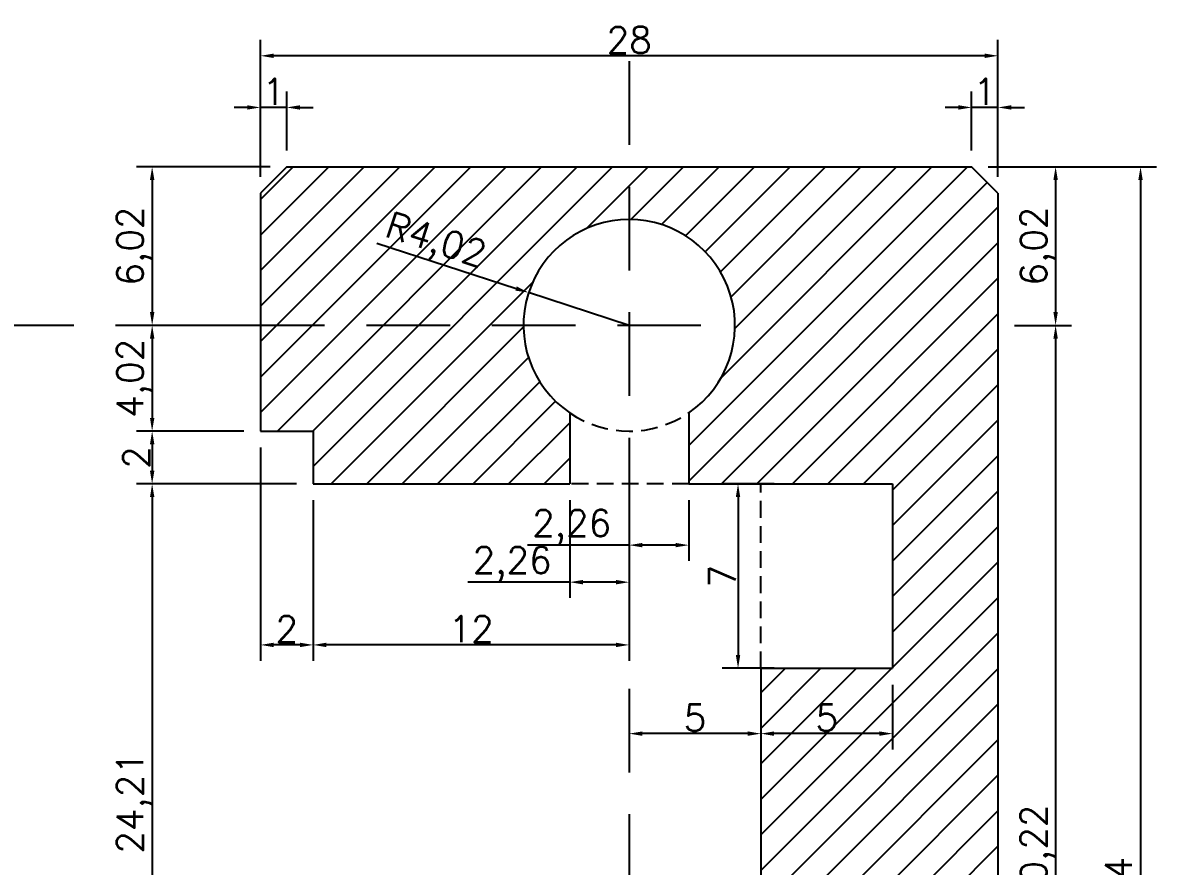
# Model space of a CAD drawing. Header units: millimetres. Extents: x 6817 to 15937, y -5221 to -164.
# Drawn here: x 9852.08 to 9895.12, y -315.24 to -283.23 of the extents above; entities that cross this region are included whole.
import ezdxf

# ---------------------------------------------------------------- set-up
doc = ezdxf.new("R2010")
doc.units = ezdxf.units.MM
doc.linetypes.add('HIDDEN', pattern=[9.525, 6.35, -3.175])
doc.layers.add('图层2', color=108, linetype='Continuous')
doc.styles.get("Standard").update_dxf_attribs({"font": 'txt', "bigfont": 'gbcbig.shx'})
doc.dimstyles.new('ISO-25', dxfattribs={"dimtxt": 1, "dimasz": 0.5, "dimexe": 0.6, "dimexo": 0.625, "dimgap": 0.1, "dimtad": 1, "dimtxsty": 'Standard', "dimcen": 2.5, "dimadec": 0, "dimazin": 0, "dimtfac": 1, "dimtmove": 0, "dimatfit": 3, "dimfxl": 0, "dimarcsym": 0})

# ---------------------------------------------------------------- blocks, each defined once
blk = doc.blocks.new('*D1249')
at = {"layer": 'Defpoints', "color": 0, "linetype": 'ByBlock', "transparency": 16777216}
for p in [(9871.289, -293.47), (9875.108, -294.712)]:
    blk.add_point(p, dxfattribs=at)
at = {"layer": '图层2', "color": 0, "linetype": 'ByBlock', "lineweight": -2, "transparency": 16777216}
for p, q in [((9865.526, -291.597), (9870.814, -293.316)), ((9875.108, -294.712), (9871.289, -293.47))]:
    blk.add_line(p, q, dxfattribs=at)
at = {"layer": '图层2', "color": 0, "linetype": 'ByBlock', "transparency": 16777216}
blk.add_solid([(9870.84, -293.236), (9870.788, -293.395), (9871.289, -293.47)], dxfattribs=at)
at = {"layer": '图层2', "color": 0, "linetype": 'ByBlock', "transparency": 16777216, "insert": (9867.734, -291.596), "char_height": 1, "attachment_point": 5, "rotation": 341.9899}
blk.add_mtext('R4,02', dxfattribs=at)
blk = doc.blocks.new('*D1251')
at = {"layer": 'Defpoints', "color": 0, "linetype": 'ByBlock', "transparency": 16777216}
for p in [(9888.108, -286.444), (9888.108, -288.697), (9889.108, -289.697)]:
    blk.add_point(p, dxfattribs=at)
at = {"layer": '图层2', "color": 0, "linetype": 'ByBlock', "lineweight": -2, "transparency": 16777216}
for p, q in [((9888.108, -288.072), (9888.108, -285.844)), ((9889.108, -289.072), (9889.108, -285.844)), ((9887.608, -286.444), (9887.108, -286.444)), ((9889.108, -286.444), (9888.108, -286.444)), ((9889.608, -286.444), (9890.108, -286.444))]:
    blk.add_line(p, q, dxfattribs=at)
at = {"layer": '图层2', "color": 0, "linetype": 'ByBlock', "transparency": 16777216}
for points in [[(9887.608, -286.361), (9887.608, -286.527), (9888.108, -286.444)], [(9889.608, -286.361), (9889.608, -286.527), (9889.108, -286.444)]]:
    blk.add_solid(points, dxfattribs=at)
at = {"layer": '图层2', "color": 0, "linetype": 'ByBlock', "transparency": 16777216, "insert": (9888.608, -285.844), "char_height": 1, "attachment_point": 5}
blk.add_mtext('1', dxfattribs=at)
blk = doc.blocks.new('*D1252')
at = {"layer": 'Defpoints', "color": 0, "linetype": 'ByBlock', "transparency": 16777216}
for p in [(9861.108, -286.444), (9862.108, -288.697), (9861.108, -289.697)]:
    blk.add_point(p, dxfattribs=at)
at = {"layer": '图层2', "color": 0, "linetype": 'ByBlock', "lineweight": -2, "transparency": 16777216}
for p, q in [((9861.108, -289.072), (9861.108, -285.844)), ((9862.108, -288.072), (9862.108, -285.844)), ((9860.608, -286.444), (9860.108, -286.444)), ((9862.108, -286.444), (9861.108, -286.444)), ((9862.608, -286.444), (9863.108, -286.444))]:
    blk.add_line(p, q, dxfattribs=at)
at = {"layer": '图层2', "color": 0, "linetype": 'ByBlock', "transparency": 16777216}
for points in [[(9860.608, -286.361), (9860.608, -286.527), (9861.108, -286.444)], [(9862.608, -286.361), (9862.608, -286.527), (9862.108, -286.444)]]:
    blk.add_solid(points, dxfattribs=at)
at = {"layer": '图层2', "color": 0, "linetype": 'ByBlock', "transparency": 16777216, "insert": (9861.608, -285.844), "char_height": 1, "attachment_point": 5}
blk.add_mtext('1', dxfattribs=at)
blk = doc.blocks.new('*D1253')
at = {"layer": 'Defpoints', "color": 0, "linetype": 'ByBlock', "transparency": 16777216}
for p in [(9861.108, -284.484), (9861.108, -289.697), (9889.108, -289.697)]:
    blk.add_point(p, dxfattribs=at)
at = {"layer": '图层2', "color": 0, "linetype": 'ByBlock', "lineweight": -2, "transparency": 16777216}
for p, q in [((9861.108, -289.072), (9861.108, -283.884)), ((9889.108, -289.072), (9889.108, -283.884)), ((9888.608, -284.484), (9861.608, -284.484))]:
    blk.add_line(p, q, dxfattribs=at)
at = {"layer": '图层2', "color": 0, "linetype": 'ByBlock', "transparency": 16777216}
for points in [[(9861.608, -284.401), (9861.608, -284.567), (9861.108, -284.484)], [(9888.608, -284.401), (9888.608, -284.567), (9889.108, -284.484)]]:
    blk.add_solid(points, dxfattribs=at)
at = {"layer": '图层2', "color": 0, "linetype": 'ByBlock', "transparency": 16777216, "insert": (9875.108, -283.884), "char_height": 1, "attachment_point": 5}
blk.add_mtext('28', dxfattribs=at)
blk = doc.blocks.new('*D754')
at = {"layer": 'Defpoints', "color": 0, "linetype": 'ByBlock', "transparency": 16777216}
for p in [(9888.108, -288.697), (9889.108, -344.936), (9894.519, -344.936)]:
    blk.add_point(p, dxfattribs=at)
at = {"layer": '图层2', "color": 0, "linetype": 'ByBlock', "lineweight": -2, "transparency": 16777216}
for p, q in [((9888.733, -288.697), (9895.119, -288.697)), ((9894.519, -289.197), (9894.519, -344.436)), ((9889.733, -344.936), (9895.119, -344.936))]:
    blk.add_line(p, q, dxfattribs=at)
at = {"layer": '图层2', "color": 0, "linetype": 'ByBlock', "transparency": 16777216}
for points in [[(9894.435, -289.197), (9894.602, -289.197), (9894.519, -288.697)], [(9894.435, -344.436), (9894.602, -344.436), (9894.519, -344.936)]]:
    blk.add_solid(points, dxfattribs=at)
at = {"layer": '图层2', "color": 0, "linetype": 'ByBlock', "transparency": 16777216, "insert": (9893.835, -316.817), "char_height": 1, "attachment_point": 5, "rotation": 90}
blk.add_mtext('56,24', dxfattribs=at)
blk = doc.blocks.new('*D1263')
at = {"layer": 'Defpoints', "color": 0, "linetype": 'ByBlock', "transparency": 16777216}
for p in [(9881.238, -300.727), (9879.239, -307.727), (9881.238, -307.727)]:
    blk.add_point(p, dxfattribs=at)
at = {"layer": '图层2', "color": 0, "linetype": 'ByBlock', "lineweight": -2, "transparency": 16777216}
for p, q in [((9880.613, -300.727), (9878.639, -300.727)), ((9879.239, -301.227), (9879.239, -307.227)), ((9880.613, -307.727), (9878.639, -307.727))]:
    blk.add_line(p, q, dxfattribs=at)
at = {"layer": '图层2', "color": 0, "linetype": 'ByBlock', "transparency": 16777216}
for points in [[(9879.156, -301.227), (9879.322, -301.227), (9879.239, -300.727)], [(9879.156, -307.227), (9879.322, -307.227), (9879.239, -307.727)]]:
    blk.add_solid(points, dxfattribs=at)
at = {"layer": '图层2', "color": 0, "linetype": 'ByBlock', "transparency": 16777216, "insert": (9878.639, -304.227), "char_height": 1, "attachment_point": 5, "rotation": 90}
blk.add_mtext('7', dxfattribs=at)
blk = doc.blocks.new('*D1264')
at = {"layer": 'Defpoints', "color": 0, "linetype": 'ByBlock', "transparency": 16777216}
for p in [(9880.108, -307.727), (9885.108, -307.727), (9880.108, -310.205)]:
    blk.add_point(p, dxfattribs=at)
at = {"layer": '图层2', "color": 0, "linetype": 'ByBlock', "lineweight": -2, "transparency": 16777216}
for p, q in [((9880.108, -308.352), (9880.108, -310.805)), ((9885.108, -308.352), (9885.108, -310.805)), ((9884.608, -310.205), (9880.608, -310.205))]:
    blk.add_line(p, q, dxfattribs=at)
at = {"layer": '图层2', "color": 0, "linetype": 'ByBlock', "transparency": 16777216}
for points in [[(9880.608, -310.121), (9880.608, -310.288), (9880.108, -310.205)], [(9884.608, -310.121), (9884.608, -310.288), (9885.108, -310.205)]]:
    blk.add_solid(points, dxfattribs=at)
at = {"layer": '图层2', "color": 0, "linetype": 'ByBlock', "transparency": 16777216, "insert": (9882.608, -309.605), "char_height": 1, "attachment_point": 5}
blk.add_mtext('5', dxfattribs=at)
blk = doc.blocks.new('*D1265')
at = {"layer": 'Defpoints', "color": 0, "linetype": 'ByBlock', "transparency": 16777216}
for p in [(9880.108, -307.727), (9875.108, -308.932), (9875.108, -310.205)]:
    blk.add_point(p, dxfattribs=at)
at = {"layer": '图层2', "color": 0, "linetype": 'ByBlock', "lineweight": -2, "transparency": 16777216}
for p, q in [((9880.108, -308.352), (9880.108, -310.805)), ((9875.108, -309.557), (9875.108, -310.805)), ((9879.608, -310.205), (9875.608, -310.205))]:
    blk.add_line(p, q, dxfattribs=at)
at = {"layer": '图层2', "color": 0, "linetype": 'ByBlock', "transparency": 16777216}
for points in [[(9875.608, -310.121), (9875.608, -310.288), (9875.108, -310.205)], [(9879.608, -310.121), (9879.608, -310.288), (9880.108, -310.205)]]:
    blk.add_solid(points, dxfattribs=at)
at = {"layer": '图层2', "color": 0, "linetype": 'ByBlock', "transparency": 16777216, "insert": (9877.608, -309.605), "char_height": 1, "attachment_point": 5}
blk.add_mtext('5', dxfattribs=at)
blk = doc.blocks.new('*D1266')
at = {"layer": 'Defpoints', "color": 0, "linetype": 'ByBlock', "transparency": 16777216}
for p in [(9875.108, -300.727), (9877.368, -300.727), (9875.108, -303.052)]:
    blk.add_point(p, dxfattribs=at)
at = {"layer": '图层2', "color": 0, "linetype": 'ByBlock', "lineweight": -2, "transparency": 16777216}
for p, q in [((9875.108, -301.352), (9875.108, -303.652)), ((9877.368, -301.352), (9877.368, -303.652)), ((9875.108, -303.052), (9871.241, -303.052)), ((9876.868, -303.052), (9875.608, -303.052))]:
    blk.add_line(p, q, dxfattribs=at)
at = {"layer": '图层2', "color": 0, "linetype": 'ByBlock', "transparency": 16777216}
for points in [[(9875.608, -302.969), (9875.608, -303.135), (9875.108, -303.052)], [(9876.868, -302.969), (9876.868, -303.135), (9877.368, -303.052)]]:
    blk.add_solid(points, dxfattribs=at)
at = {"layer": '图层2', "color": 0, "linetype": 'ByBlock', "transparency": 16777216, "insert": (9872.924, -302.369), "char_height": 1, "attachment_point": 5}
blk.add_mtext('2,26', dxfattribs=at)
blk = doc.blocks.new('*D1267')
at = {"layer": 'Defpoints', "color": 0, "linetype": 'ByBlock', "transparency": 16777216}
for p in [(9872.848, -300.727), (9875.108, -300.727), (9872.848, -304.458)]:
    blk.add_point(p, dxfattribs=at)
at = {"layer": '图层2', "color": 0, "linetype": 'ByBlock', "lineweight": -2, "transparency": 16777216}
for p, q in [((9872.848, -301.352), (9872.848, -305.058)), ((9875.108, -301.352), (9875.108, -305.058)), ((9872.848, -304.458), (9868.981, -304.458)), ((9874.608, -304.458), (9873.348, -304.458))]:
    blk.add_line(p, q, dxfattribs=at)
at = {"layer": '图层2', "color": 0, "linetype": 'ByBlock', "transparency": 16777216}
for points in [[(9873.348, -304.374), (9873.348, -304.541), (9872.848, -304.458)], [(9874.608, -304.374), (9874.608, -304.541), (9875.108, -304.458)]]:
    blk.add_solid(points, dxfattribs=at)
at = {"layer": '图层2', "color": 0, "linetype": 'ByBlock', "transparency": 16777216, "insert": (9870.664, -303.774), "char_height": 1, "attachment_point": 5}
blk.add_mtext('2,26', dxfattribs=at)
blk = doc.blocks.new('*D1268')
at = {"layer": 'Defpoints', "color": 0, "linetype": 'ByBlock', "transparency": 16777216}
for p in [(9862.108, -288.697), (9856.997, -294.712), (9861.108, -294.712)]:
    blk.add_point(p, dxfattribs=at)
at = {"layer": '图层2', "color": 0, "linetype": 'ByBlock', "lineweight": -2, "transparency": 16777216}
for p, q in [((9861.483, -288.697), (9856.397, -288.697)), ((9856.997, -289.197), (9856.997, -294.212)), ((9860.483, -294.712), (9856.397, -294.712))]:
    blk.add_line(p, q, dxfattribs=at)
at = {"layer": '图层2', "color": 0, "linetype": 'ByBlock', "transparency": 16777216}
for points in [[(9856.914, -289.197), (9857.081, -289.197), (9856.997, -288.697)], [(9856.914, -294.212), (9857.081, -294.212), (9856.997, -294.712)]]:
    blk.add_solid(points, dxfattribs=at)
at = {"layer": '图层2', "color": 0, "linetype": 'ByBlock', "transparency": 16777216, "insert": (9856.314, -291.704), "char_height": 1, "attachment_point": 5, "rotation": 90}
blk.add_mtext('6,02', dxfattribs=at)
blk = doc.blocks.new('*D1269')
at = {"layer": 'Defpoints', "color": 0, "linetype": 'ByBlock', "transparency": 16777216}
for p in [(9861.108, -294.712), (9856.997, -298.727), (9861.108, -298.727)]:
    blk.add_point(p, dxfattribs=at)
at = {"layer": '图层2', "color": 0, "linetype": 'ByBlock', "lineweight": -2, "transparency": 16777216}
for p, q in [((9860.483, -294.712), (9856.397, -294.712)), ((9856.997, -295.212), (9856.997, -298.227)), ((9860.483, -298.727), (9856.397, -298.727))]:
    blk.add_line(p, q, dxfattribs=at)
at = {"layer": '图层2', "color": 0, "linetype": 'ByBlock', "transparency": 16777216}
for points in [[(9856.914, -295.212), (9857.081, -295.212), (9856.997, -294.712)], [(9856.914, -298.227), (9857.081, -298.227), (9856.997, -298.727)]]:
    blk.add_solid(points, dxfattribs=at)
at = {"layer": '图层2', "color": 0, "linetype": 'ByBlock', "transparency": 16777216, "insert": (9856.314, -296.719), "char_height": 1, "attachment_point": 5, "rotation": 90}
blk.add_mtext('4,02', dxfattribs=at)
blk = doc.blocks.new('*D759')
at = {"layer": 'Defpoints', "color": 0, "linetype": 'ByBlock', "transparency": 16777216}
for p in [(9861.108, -298.727), (9856.997, -300.727), (9863.108, -300.727)]:
    blk.add_point(p, dxfattribs=at)
at = {"layer": '图层2', "color": 0, "linetype": 'ByBlock', "lineweight": -2, "transparency": 16777216}
for p, q in [((9860.483, -298.727), (9856.397, -298.727)), ((9856.997, -299.227), (9856.997, -300.227)), ((9862.483, -300.727), (9856.397, -300.727))]:
    blk.add_line(p, q, dxfattribs=at)
at = {"layer": '图层2', "color": 0, "linetype": 'ByBlock', "transparency": 16777216}
for points in [[(9856.914, -299.227), (9857.081, -299.227), (9856.997, -298.727)], [(9856.914, -300.227), (9857.081, -300.227), (9856.997, -300.727)]]:
    blk.add_solid(points, dxfattribs=at)
at = {"layer": '图层2', "color": 0, "linetype": 'ByBlock', "transparency": 16777216, "insert": (9856.397, -299.727), "char_height": 1, "attachment_point": 5, "rotation": 90}
blk.add_mtext('2', dxfattribs=at)
blk = doc.blocks.new('*D760')
at = {"layer": 'Defpoints', "color": 0, "linetype": 'ByBlock', "transparency": 16777216}
for p in [(9861.108, -298.727), (9863.108, -300.727), (9861.108, -306.838)]:
    blk.add_point(p, dxfattribs=at)
at = {"layer": '图层2', "color": 0, "linetype": 'ByBlock', "lineweight": -2, "transparency": 16777216}
for p, q in [((9861.108, -299.352), (9861.108, -307.438)), ((9863.108, -301.352), (9863.108, -307.438)), ((9862.608, -306.838), (9861.608, -306.838))]:
    blk.add_line(p, q, dxfattribs=at)
at = {"layer": '图层2', "color": 0, "linetype": 'ByBlock', "transparency": 16777216}
for points in [[(9861.608, -306.755), (9861.608, -306.922), (9861.108, -306.838)], [(9862.608, -306.755), (9862.608, -306.922), (9863.108, -306.838)]]:
    blk.add_solid(points, dxfattribs=at)
at = {"layer": '图层2', "color": 0, "linetype": 'ByBlock', "transparency": 16777216, "insert": (9862.108, -306.238), "char_height": 1, "attachment_point": 5}
blk.add_mtext('2', dxfattribs=at)
blk = doc.blocks.new('*D761')
at = {"layer": 'Defpoints', "color": 0, "linetype": 'ByBlock', "transparency": 16777216}
for p in [(9863.108, -301.352), (9875.108, -305.058), (9863.108, -306.838)]:
    blk.add_point(p, dxfattribs=at)
at = {"layer": '图层2', "color": 0, "linetype": 'ByBlock', "lineweight": -2, "transparency": 16777216}
for p, q in [((9863.108, -301.977), (9863.108, -307.438)), ((9875.108, -305.683), (9875.108, -307.438)), ((9874.608, -306.838), (9863.608, -306.838))]:
    blk.add_line(p, q, dxfattribs=at)
at = {"layer": '图层2', "color": 0, "linetype": 'ByBlock', "transparency": 16777216}
for points in [[(9863.608, -306.755), (9863.608, -306.922), (9863.108, -306.838)], [(9874.608, -306.755), (9874.608, -306.922), (9875.108, -306.838)]]:
    blk.add_solid(points, dxfattribs=at)
at = {"layer": '图层2', "color": 0, "linetype": 'ByBlock', "transparency": 16777216, "insert": (9869.108, -306.238), "char_height": 1, "attachment_point": 5}
blk.add_mtext('12', dxfattribs=at)
blk = doc.blocks.new('*D1270')
at = {"layer": 'Defpoints', "color": 0, "linetype": 'ByBlock', "transparency": 16777216}
for p in [(9863.108, -300.727), (9856.997, -324.936), (9863.108, -324.936)]:
    blk.add_point(p, dxfattribs=at)
at = {"layer": '图层2', "color": 0, "linetype": 'ByBlock', "lineweight": -2, "transparency": 16777216}
for p, q in [((9862.483, -300.727), (9856.397, -300.727)), ((9856.997, -301.227), (9856.997, -324.436)), ((9862.483, -324.936), (9856.397, -324.936))]:
    blk.add_line(p, q, dxfattribs=at)
at = {"layer": '图层2', "color": 0, "linetype": 'ByBlock', "transparency": 16777216}
for points in [[(9856.914, -301.227), (9857.081, -301.227), (9856.997, -300.727)], [(9856.914, -324.436), (9857.081, -324.436), (9856.997, -324.936)]]:
    blk.add_solid(points, dxfattribs=at)
at = {"layer": '图层2', "color": 0, "linetype": 'ByBlock', "transparency": 16777216, "insert": (9856.314, -312.832), "char_height": 1, "attachment_point": 5, "rotation": 90}
blk.add_mtext('24,21', dxfattribs=at)
blk = doc.blocks.new('*D1272')
at = {"layer": 'Defpoints', "color": 0, "linetype": 'ByBlock', "transparency": 16777216}
for p in [(9889.108, -294.712), (9889.108, -334.936), (9891.295, -334.936)]:
    blk.add_point(p, dxfattribs=at)
at = {"layer": '图层2', "color": 0, "linetype": 'ByBlock', "lineweight": -2, "transparency": 16777216}
for p, q in [((9889.733, -294.712), (9891.895, -294.712)), ((9891.295, -295.212), (9891.295, -334.436)), ((9889.733, -334.936), (9891.895, -334.936))]:
    blk.add_line(p, q, dxfattribs=at)
at = {"layer": '图层2', "color": 0, "linetype": 'ByBlock', "transparency": 16777216}
for points in [[(9891.212, -295.212), (9891.379, -295.212), (9891.295, -294.712)], [(9891.212, -334.436), (9891.379, -334.436), (9891.295, -334.936)]]:
    blk.add_solid(points, dxfattribs=at)
at = {"layer": '图层2', "color": 0, "linetype": 'ByBlock', "transparency": 16777216, "insert": (9890.612, -314.824), "char_height": 1, "attachment_point": 5, "rotation": 90}
blk.add_mtext('40,22', dxfattribs=at)
blk = doc.blocks.new('*D766')
at = {"layer": 'Defpoints', "color": 0, "linetype": 'ByBlock', "transparency": 16777216}
for p in [(9888.733, -288.697), (9889.108, -294.712), (9891.295, -294.712)]:
    blk.add_point(p, dxfattribs=at)
at = {"layer": '图层2', "color": 0, "linetype": 'ByBlock', "lineweight": -2, "transparency": 16777216}
for p, q in [((9889.358, -288.697), (9891.895, -288.697)), ((9891.295, -289.197), (9891.295, -294.212)), ((9889.733, -294.712), (9891.895, -294.712))]:
    blk.add_line(p, q, dxfattribs=at)
at = {"layer": '图层2', "color": 0, "linetype": 'ByBlock', "transparency": 16777216}
for points in [[(9891.212, -289.197), (9891.379, -289.197), (9891.295, -288.697)], [(9891.212, -294.212), (9891.379, -294.212), (9891.295, -294.712)]]:
    blk.add_solid(points, dxfattribs=at)
at = {"layer": '图层2', "color": 0, "linetype": 'ByBlock', "transparency": 16777216, "insert": (9890.612, -291.704), "char_height": 1, "attachment_point": 5, "rotation": 90}
blk.add_mtext('6,02', dxfattribs=at)

msp = doc.modelspace()

# ---------------------------------------------------------------- hatches: boundary and pattern name
at = {"layer": '图层2', "linetype": 'ByBlock'}
h = msp.add_hatch(dxfattribs=at)
h.set_pattern_fill('ANSI31', color=4, scale=0.3)
h.set_pattern_definition([(45, (8195.776, 256.5624), (-0.6735192, 0.6735192), [])])
edge = h.paths.add_edge_path()
edge.add_line((9885.108, -300.727), (9877.368, -300.727))
edge.add_line((9877.368, -300.727), (9877.368, -298.03))
edge.add_arc((9875.108, -294.712), 4.015, 304.2558, 360)
edge.add_line((9879.123, -294.712), (9889.108, -294.712))
edge.add_line((9889.108, -294.712), (9889.108, -334.936))
edge.add_line((9889.108, -334.936), (9883.108, -334.936))
edge.add_arc((9875.108, -334.936), 8, 360, 431.79)
edge.add_line((9877.608, -327.337), (9877.608, -324.936))
edge.add_line((9877.608, -324.936), (9880.108, -324.936))
edge.add_line((9880.108, -324.936), (9880.108, -321.375))
edge.add_line((9880.108, -321.375), (9886.108, -321.375))
edge.add_line((9886.108, -321.375), (9886.108, -318.844))
edge.add_line((9886.108, -318.844), (9880.108, -318.844))
edge.add_line((9880.108, -318.844), (9880.108, -307.727))
edge.add_line((9880.108, -307.727), (9885.108, -307.727))
edge.add_line((9885.108, -307.727), (9885.108, -300.727))
edge = h.paths.add_edge_path()
edge.add_line((9875.108, -290.697), (9875.108, -288.697))
edge.add_line((9875.108, -288.697), (9888.108, -288.697))
edge.add_line((9888.108, -288.697), (9889.108, -289.697))
edge.add_line((9889.108, -289.697), (9889.108, -294.712))
edge.add_line((9889.108, -294.712), (9879.123, -294.712))
edge.add_arc((9875.108, -294.712), 4.015, 360, 450)
edge = h.paths.add_edge_path()
edge.add_line((9861.108, -289.697), (9862.108, -288.697))
edge.add_line((9862.108, -288.697), (9875.108, -288.697))
edge.add_line((9875.108, -288.697), (9875.108, -290.697))
edge.add_arc((9875.108, -294.712), 4.015, 450, 540)
edge.add_line((9871.093, -294.712), (9861.108, -294.712))
edge.add_line((9861.108, -294.712), (9861.108, -289.697))
edge = h.paths.add_edge_path()
edge.add_line((9863.108, -298.727), (9861.108, -298.727))
edge.add_line((9861.108, -298.727), (9861.108, -294.712))
edge.add_line((9861.108, -294.712), (9871.093, -294.712))
edge.add_arc((9875.108, -294.712), 4.015, 540, 595.7442)
edge.add_line((9872.848, -298.03), (9872.848, -300.727))
edge.add_line((9872.848, -300.727), (9863.108, -300.727))
edge.add_line((9863.108, -300.727), (9863.108, -298.727))
edge = h.paths.add_edge_path()
edge.add_line((9883.108, -334.936), (9889.108, -334.936))
edge.add_line((9889.108, -334.936), (9889.108, -344.936))
edge.add_line((9889.108, -344.936), (9888.108, -344.936))
edge.add_line((9888.108, -344.936), (9882.308, -344.936))
edge.add_line((9882.308, -344.936), (9882.308, -360.423))
edge.add_line((9882.308, -360.423), (9880.308, -360.423))
edge.add_line((9880.308, -360.423), (9880.308, -344.936))
edge.add_line((9880.308, -344.936), (9877.608, -344.936))
edge.add_line((9877.608, -344.936), (9877.608, -342.536))
edge.add_arc((9875.108, -334.936), 8, 288.21, 360)
edge = h.paths.add_edge_path()
edge.add_line((9861.108, -334.936), (9867.108, -334.936))
edge.add_arc((9875.108, -334.936), 8, 180, 251.79)
edge.add_line((9872.608, -342.536), (9872.608, -344.936))
edge.add_line((9872.608, -344.936), (9869.908, -344.936))
edge.add_line((9869.908, -344.936), (9869.908, -360.423))
edge.add_line((9869.908, -360.423), (9867.908, -360.423))
edge.add_line((9867.908, -360.423), (9867.908, -344.936))
edge.add_line((9867.908, -344.936), (9862.108, -344.936))
edge.add_line((9862.108, -344.936), (9861.108, -343.936))
edge.add_line((9861.108, -343.936), (9861.108, -334.936))
edge = h.paths.add_edge_path()
edge.add_line((9861.108, -326.936), (9863.108, -326.936))
edge.add_line((9863.108, -326.936), (9863.108, -324.936))
edge.add_line((9863.108, -324.936), (9872.608, -324.936))
edge.add_line((9872.608, -324.936), (9872.608, -327.337))
edge.add_arc((9875.108, -334.936), 8, 468.21, 540)
edge.add_line((9867.108, -334.936), (9861.108, -334.936))
edge.add_line((9861.108, -334.936), (9861.108, -326.936))

# ---------------------------------------------------------------- linework, layer by layer
at = {"layer": '图层2', "color": 3, "linetype": 'HIDDEN', "ltscale": 0.5}
for p, q in [((9875.108, -284.691), (9875.108, -369.53)), ((9877.832, -294.712), (9617.028, -294.712))]:
    msp.add_line(p, q, dxfattribs=at)
at = {"layer": '图层2', "color": 2, "linetype": 'ByBlock'}
for p, q in [((9862.108, -288.697), (9861.108, -289.697)), ((9862.108, -288.697), (9888.108, -288.697)), ((9889.108, -289.697), (9888.108, -288.697)), ((9861.108, -289.697), (9861.108, -298.727)), ((9889.108, -289.697), (9889.108, -344.936)), ((9872.848, -298.03), (9872.848, -300.727)), ((9877.368, -298.03), (9877.368, -300.727)), ((9861.108, -298.727), (9863.108, -298.727)), ((9863.108, -298.727), (9863.108, -300.727)), ((9863.108, -300.727), (9872.848, -300.727)), ((9877.368, -300.727), (9885.108, -300.727)), ((9885.108, -300.727), (9885.108, -307.727)), ((9880.108, -307.727), (9885.108, -307.727)), ((9880.108, -307.727), (9880.108, -318.844))]:
    msp.add_line(p, q, dxfattribs=at)
at = {"layer": '图层2', "color": 1, "linetype": 'HIDDEN', "ltscale": 0.1}
for p, q in [((9877.368, -300.727), (9872.848, -300.727)), ((9880.108, -307.727), (9880.108, -300.727))]:
    msp.add_line(p, q, dxfattribs=at)
at = {"layer": '图层2', "color": 2, "linetype": 'ByBlock'}
msp.add_arc((9875.108, -294.712), 4.015, 304.2558, 235.7442, dxfattribs=at)
at = {"layer": '图层2', "color": 1, "linetype": 'HIDDEN', "ltscale": 0.1}
msp.add_arc((9875.108, -294.712), 4.015, 235.7442, 304.2558, dxfattribs=at)

# ---------------------------------------------------------------- dimensions: what is measured, and where the dimension line sits
at = {"layer": '图层2', "color": 6, "linetype": 'ByBlock'}
for base, p1, p2, angle, picture, middle in [((9861.108, -284.484), (9889.108, -289.697), (9861.108, -289.697), 180, '*D1253', (9875.108, -283.884)), ((9861.108, -286.444), (9862.108, -288.697), (9861.108, -289.697), 180, '*D1252', (9861.608, -285.844)), ((9888.108, -286.444), (9889.108, -289.697), (9888.108, -288.697), 180, '*D1251', (9888.608, -285.844)), ((9856.997167163, -294.711685414), (9862.10768901, -288.696685414), (9861.10768901, -294.711685414), 90, '*D1268', (9856.31383383, -291.704185414)), ((9894.519, -344.936), (9888.108, -288.697), (9889.108, -344.936), 90, '*D754', (9893.835, -316.817)), ((9891.295237396, -294.711685414), (9888.73268901, -288.696685414), (9889.10768901, -294.711685414), 90, '*D766', (9890.611904062, -291.704185414)), ((9856.997167163, -298.726685414), (9861.10768901, -294.711685414), (9861.10768901, -298.726685414), 90, '*D1269', (9856.31383383, -296.719185414)), ((9891.295, -334.936), (9889.108, -294.712), (9889.108, -334.936), 90, '*D1272', (9890.612, -314.824)), ((9856.997, -300.727), (9861.108, -298.727), (9863.108, -300.727), 90, '*D759', (9856.397, -299.727)), ((9861.108, -306.838), (9863.108, -300.727), (9861.108, -298.727), 180, '*D760', (9862.108, -306.238)), ((9856.997, -324.936), (9863.108, -300.727), (9863.108, -324.936), 90, '*D1270', (9856.314, -312.832)), ((9872.848, -304.458), (9875.108, -300.727), (9872.848, -300.727), 180, '*D1267', (9870.664, -303.774)), ((9875.108, -303.052), (9877.368, -300.727), (9875.108, -300.727), 180, '*D1266', (9872.924, -302.369)), ((9879.239, -307.727), (9881.238, -300.727), (9881.238, -307.727), 90, '*D1263', (9878.639, -304.227)), ((9863.108, -306.838), (9875.108, -305.058), (9863.108, -301.352), 180, '*D761', (9869.108, -306.238)), ((9875.108, -310.205), (9880.108, -307.727), (9875.108, -308.932), 180, '*D1265', (9877.608, -309.605)), ((9880.108, -310.205), (9885.108, -307.727), (9880.108, -307.727), 180, '*D1264', (9882.608, -309.605))]:
    dim = msp.add_linear_dim(base=base, p1=p1, p2=p2, angle=angle, dimstyle='ISO-25', dxfattribs=at)
    dim.commit()
    dim.dimension.update_dxf_attribs({"geometry": picture, "text_midpoint": middle})
dim = msp.add_radius_dim(center=(9875.108, -294.712), mpoint=(9871.289, -293.47), dimstyle='ISO-25', dxfattribs=at)
dim.commit()
dim.dimension.update_dxf_attribs({"geometry": '*D1249', "text_midpoint": (9867.523, -292.246), "dimtype": 164})

doc.saveas('drawing.dxf')
